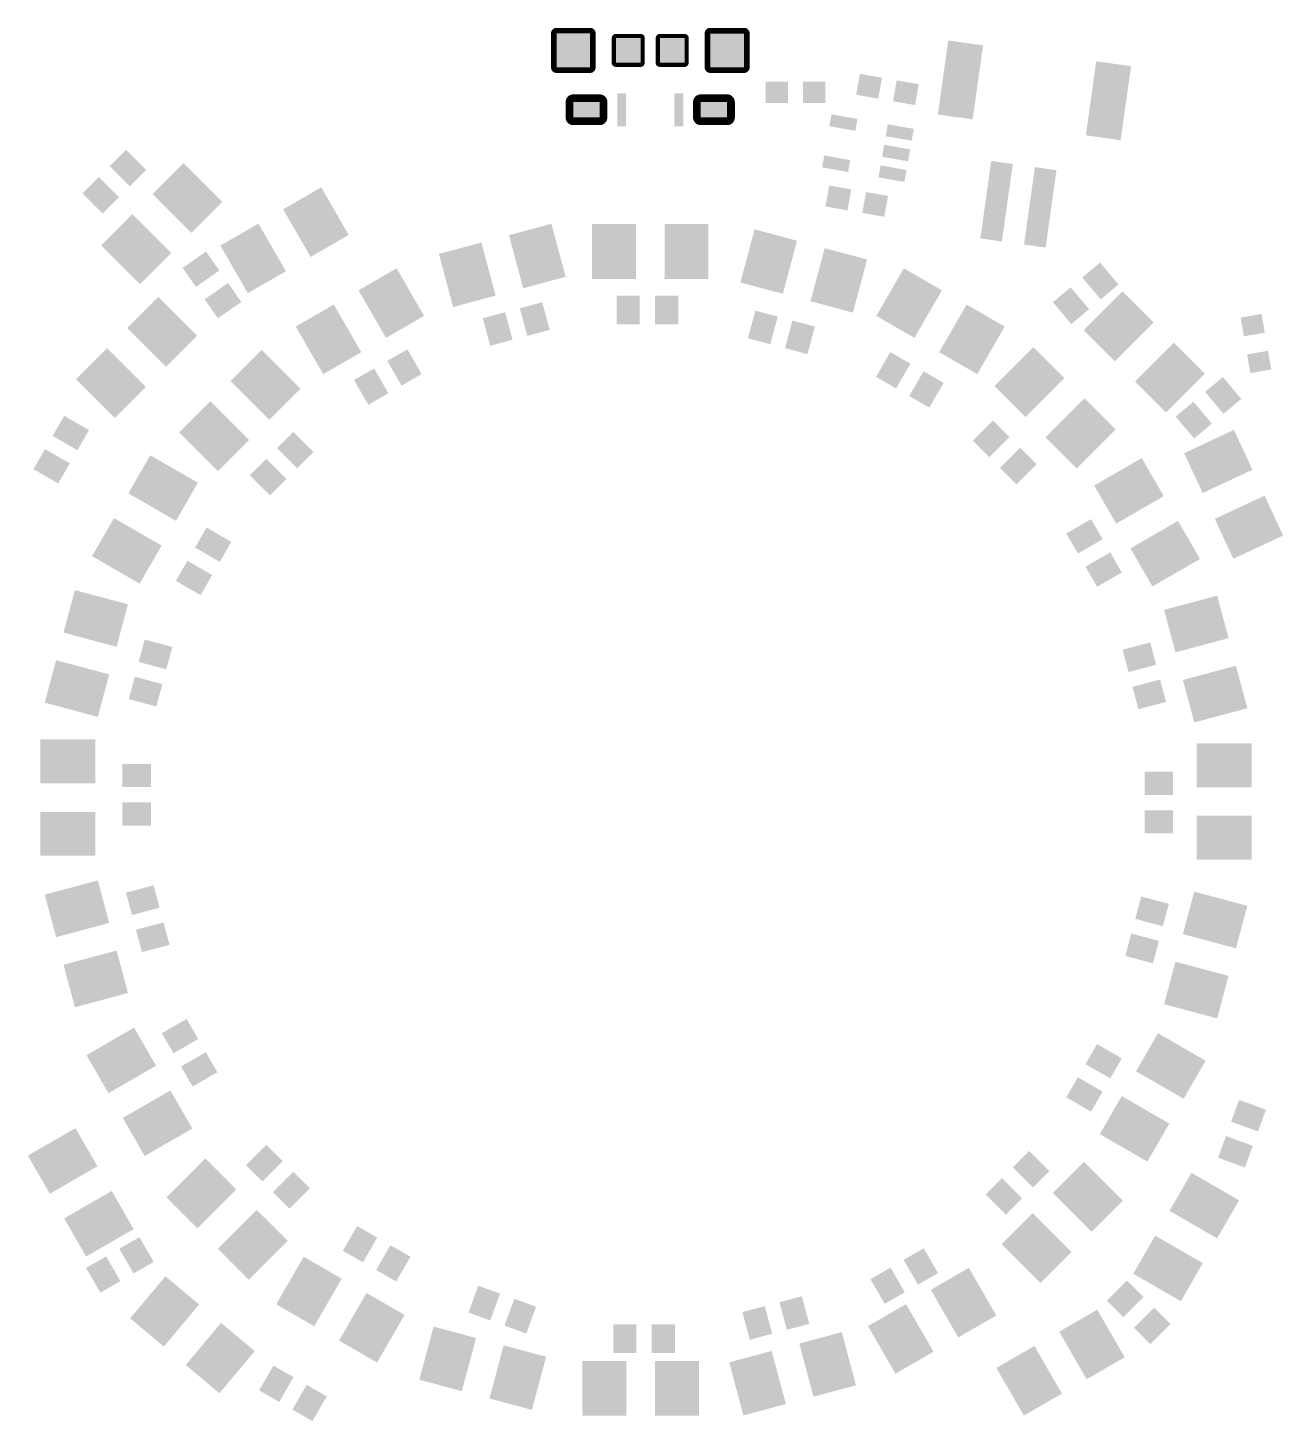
# Model space of a CAD drawing. Extents: x 2 to 59.1, y 1.8 to 65.2.
import ezdxf

# ---------------------------------------------------------------- set-up
doc = ezdxf.new("R2010")
doc.units = 0
doc.layers.add('31', color=253, linetype='CONTINUOUS')

# ---------------------------------------------------------------- blocks, each defined once
blk = doc.blocks.new('RECT')
blk.add_solid([(-0.5, -0.5), (0.5, -0.5), (-0.5, 0.5), (0.5, 0.5)])
blk = doc.blocks.new('RECT328000X328000R25')
at = {"const_width": 0.2563}
blk.add_lwpolyline([(0.8969, -0.7688), (0.8969, 0.7688, 0.4142), (0.7688, 0.8969), (-0.7688, 0.8969, 0.4142), (-0.8969, 0.7688), (-0.8969, -0.7688, 0.4142), (-0.7688, -0.8969), (0.7688, -0.8969, 0.4142)], format="xyb", close=True, dxfattribs=at)
blk.add_solid([(-0.7942, -0.7942), (0.7942, -0.7942), (-0.7942, 0.7942), (0.7942, 0.7942)])
blk = doc.blocks.new('RECT325120X328000R25')
at = {"const_width": 0.254}
blk.add_lwpolyline([(0.889, -0.771), (0.889, 0.771, 0.4142), (0.762, 0.898), (-0.762, 0.898, 0.4142), (-0.889, 0.771), (-0.889, -0.771, 0.4142), (-0.762, -0.898), (0.762, -0.898, 0.4142)], format="xyb", close=True, dxfattribs=at)
blk.add_solid([(-0.7874, -0.7964), (0.7874, -0.7964), (-0.7874, 0.7964), (0.7874, 0.7964)])
blk = doc.blocks.new('RECT304000X224000R50')
at = {"const_width": 0.35}
blk.add_lwpolyline([(0.775, -0.35), (0.775, 0.35, 0.4142), (0.6, 0.525), (-0.6, 0.525, 0.4142), (-0.775, 0.35), (-0.775, -0.35, 0.4142), (-0.6, -0.525), (0.6, -0.525, 0.4142)], format="xyb", close=True, dxfattribs=at)
blk.add_solid([(-0.6254, -0.3754), (0.6254, -0.3754), (-0.6254, 0.3754), (0.6254, 0.3754)])
blk = doc.blocks.new('RECT240000X240000R25')
at = {"const_width": 0.1875}
blk.add_lwpolyline([(0.6562, -0.5625), (0.6562, 0.5625, 0.4142), (0.5625, 0.6562), (-0.5625, 0.6562, 0.4142), (-0.6562, 0.5625), (-0.6562, -0.5625, 0.4142), (-0.5625, -0.6562), (0.5625, -0.6562, 0.4142)], format="xyb", close=True, dxfattribs=at)
blk.add_solid([(-0.5879, -0.5879), (0.5879, -0.5879), (-0.5879, 0.5879), (0.5879, 0.5879)])

msp = doc.modelspace()

# ---------------------------------------------------------------- block references
at = {"layer": '31', "rotation": 180}
for name, p in [('RECT325120X328000R25', (26.853, 64.135)), ('RECT240000X240000R25', (29.353, 64.135)), ('RECT240000X240000R25', (31.353, 64.135)), ('RECT328000X328000R25', (33.853, 64.135)), ('RECT304000X224000R50', (27.453, 61.435)), ('RECT304000X224000R50', (33.253, 61.435))]:
    msp.add_blockref(name, p, dxfattribs=at)
at = {"layer": '31'}
for p, xscale, yscale, rotation in [((44.4668, 62.7916), 3.4, 1.6, 82), ((51.2007, 61.8452), 3.4, 1.6, 82), ((40.3109, 62.5046), 1.016, 0.9652, 350), ((41.9851, 62.2094), 1.016, 0.9652, 350), ((29.053, 61.4342), 1.5, 0.4, 270), ((31.653, 61.4342), 1.5, 0.4, 270), ((39.1436, 60.8513), 0.55, 1.2, 80), ((41.7043, 60.3998), 0.55, 1.2, 80), ((6.5863, 58.7833), 1.054, 1.3, 225), ((41.5393, 59.4642), 0.55, 1.2, 80), ((9.2947, 57.4277), 2.5, 2, 315), ((38.8137, 58.9802), 0.55, 1.2, 80), ((46.1118, 57.2752), 0.9906, 3.556, 352), ((5.3517, 57.5487), 1.054, 1.3, 225), ((41.3744, 58.5287), 0.55, 1.2, 80), ((48.0989, 56.9959), 0.9906, 3.556, 352), ((15.1449, 56.324), 2.5, 2, 300), ((38.9139, 57.4246), 1.016, 0.9652, 170), ((40.5881, 57.1294), 1.016, 0.9652, 170), ((6.9613, 55.0943), 2.5, 2, 135), ((12.2871, 54.674), 2.5, 2, 120), ((25.2158, 54.7831), 2.5, 2, 285), ((28.703, 54.991), 2.5, 2, 90), ((32.003, 54.991), 2.5, 2, 270), ((35.7442, 54.5291), 2.5, 2, 75), ((22.0282, 53.9289), 2.5, 2, 105), ((38.9318, 53.6749), 2.5, 2, 255), ((9.9133, 54.1821), 1.054, 1.3, 305), ((18.5739, 52.641), 2.5, 2, 300), ((42.1321, 52.641), 2.5, 2, 60), ((50.8338, 53.6472), 1.054, 1.3, 220), ((10.9147, 52.7519), 1.054, 1.3, 305), ((49.4962, 52.5248), 1.054, 1.3, 220), ((8.1517, 51.3317), 2.5, 2, 315), ((25.1003, 51.9149), 1.054, 1.3, 195), ((29.353, 52.324), 1.054, 1.3, 180), ((31.099, 52.324), 1.054, 1.3, 180), ((51.6653, 51.5857), 2.5, 2, 45), ((15.7161, 50.991), 2.5, 2, 120), ((23.4137, 51.4631), 1.054, 1.3, 195), ((35.4787, 51.5339), 1.054, 1.3, 165), ((44.9899, 50.991), 2.5, 2, 240), ((57.7644, 51.6371), 0.8636, 0.9652, 100), ((37.1653, 51.0821), 1.054, 1.3, 165), ((53.9987, 49.2523), 2.5, 2, 225), ((5.8183, 48.9983), 2.5, 2, 135), ((12.8507, 48.9187), 2.5, 2, 315), ((19.171, 49.7125), 1.054, 1.3, 210), ((41.408, 49.5855), 1.054, 1.3, 150), ((47.6013, 49.0457), 2.5, 2, 45), ((58.0596, 49.9629), 0.8636, 0.9652, 100), ((17.659, 48.8395), 1.054, 1.3, 210), ((42.92, 48.7125), 1.054, 1.3, 150), ((56.4218, 48.4402), 1.054, 1.3, 220), ((10.5173, 46.5853), 2.5, 2, 135), ((49.9347, 46.7123), 2.5, 2, 225), ((55.0842, 47.3178), 1.054, 1.3, 220), ((3.9925, 46.73), 1.054, 1.3, 60), ((45.8647, 46.4643), 1.054, 1.3, 135), ((14.2063, 45.9563), 1.054, 1.3, 225), ((56.1987, 45.4374), 2.5, 2, 25), ((3.1195, 45.218), 1.054, 1.3, 60), ((8.191, 44.2279), 2.5, 2, 330), ((47.0993, 45.2297), 1.054, 1.3, 135), ((12.9717, 44.7217), 1.054, 1.3, 225), ((52.134, 44.1009), 2.5, 2, 30), ((57.5933, 42.4466), 2.5, 2, 205), ((6.541, 41.3701), 2.5, 2, 150), ((50.1095, 42.031), 1.054, 1.3, 120), ((53.784, 41.2431), 2.5, 2, 210), ((10.4695, 41.65), 1.054, 1.3, 240), ((50.9825, 40.519), 1.054, 1.3, 120), ((9.5965, 40.138), 1.054, 1.3, 240), ((5.1261, 38.2968), 2.5, 2, 345), ((55.1989, 38.0428), 2.5, 2, 15), ((7.8459, 36.6573), 1.054, 1.3, 255), ((52.6061, 36.5303), 1.054, 1.3, 105), ((4.2719, 35.1092), 2.5, 2, 165), ((56.0531, 34.8552), 2.5, 2, 195), ((7.3941, 34.9707), 1.054, 1.3, 255), ((53.0579, 34.8437), 1.054, 1.3, 105), ((6.985, 31.1498), 1.054, 1.3, 270), ((53.4924, 30.7942), 1.054, 1.3, 90), ((6.985, 29.4038), 1.054, 1.3, 270), ((3.8608, 28.4998), 2.5, 2, 180), ((53.4924, 29.0482), 1.054, 1.3, 90), ((56.4642, 28.322), 2.5, 2, 180), ((4.2719, 25.0888), 2.5, 2, 15), ((7.2671, 25.4813), 1.054, 1.3, 285), ((53.1849, 24.9733), 1.054, 1.3, 75), ((56.0531, 24.5808), 2.5, 2, 345), ((7.7189, 23.7947), 1.054, 1.3, 285), ((52.7331, 23.2867), 1.054, 1.3, 75), ((5.1261, 21.9012), 2.5, 2, 195), ((55.1989, 21.3932), 2.5, 2, 165), ((6.287, 18.1929), 2.5, 2, 30), ((8.9615, 19.298), 1.054, 1.3, 300), ((54.038, 17.9389), 2.5, 2, 330), ((9.8345, 17.786), 1.054, 1.3, 300), ((50.9825, 18.155), 1.054, 1.3, 60), ((50.1095, 16.643), 1.054, 1.3, 60), ((7.937, 15.3351), 2.5, 2, 210), ((52.388, 15.0811), 2.5, 2, 150), ((57.5756, 15.6794), 1.054, 1.3, 250), ((3.62, 13.6209), 2.5, 2, 30), ((56.9784, 14.0386), 1.054, 1.3, 250), ((12.7939, 13.5205), 1.054, 1.3, 315), ((47.6835, 13.2411), 1.054, 1.3, 45), ((9.9331, 12.1395), 2.5, 2, 45), ((50.2649, 11.9871), 2.5, 2, 315), ((14.0285, 12.2859), 1.054, 1.3, 315), ((46.4489, 12.0065), 1.054, 1.3, 45), ((55.562, 11.5889), 2.5, 2, 330), ((5.27, 10.7631), 2.5, 2, 210), ((12.2665, 9.8061), 2.5, 2, 225), ((47.9315, 9.6537), 2.5, 2, 135), ((6.979, 9.3265), 1.054, 1.3, 30), ((17.151, 9.8345), 1.054, 1.3, 330), ((53.912, 8.7311), 2.5, 2, 150), ((18.663, 8.9615), 1.054, 1.3, 330), ((42.666, 8.8185), 1.054, 1.3, 30), ((5.467, 8.4535), 1.054, 1.3, 30), ((14.8271, 7.683), 2.5, 2, 60), ((8.261, 6.7756), 2.5, 2, 50), ((41.154, 7.9455), 1.054, 1.3, 30), ((44.6089, 7.175), 2.5, 2, 300), ((17.6849, 6.033), 2.5, 2, 240), ((22.8016, 7.1566), 1.054, 1.3, 340), ((51.9607, 7.3483), 1.054, 1.3, 135), ((24.4424, 6.5594), 1.054, 1.3, 340), ((35.2247, 6.2511), 1.054, 1.3, 15), ((36.9113, 6.7029), 1.054, 1.3, 15), ((41.7511, 5.525), 2.5, 2, 120), ((50.4509, 5.27), 2.5, 2, 300), ((53.1953, 6.1137), 1.054, 1.3, 135), ((10.789, 4.6544), 2.5, 2, 230), ((21.1392, 4.6181), 2.5, 2, 75), ((38.4238, 4.3641), 2.5, 2, 285), ((24.3268, 3.7639), 2.5, 2, 255), ((47.5931, 3.62), 2.5, 2, 120), ((28.2712, 3.2766), 2.5, 2, 90), ((31.5712, 3.2766), 2.5, 2, 270), ((35.2362, 3.5099), 2.5, 2, 105), ((13.341, 3.4845), 1.054, 1.3, 150), ((14.853, 2.6115), 1.054, 1.3, 150)]:
    msp.add_blockref('RECT', p, dxfattribs=dict(at, xscale=xscale, yscale=yscale, rotation=rotation))
for p, xscale, yscale in [((36.107, 62.23), 1.016, 0.9652), ((37.807, 62.23), 1.016, 0.9652), ((3.8608, 31.7998), 2.5, 2), ((56.4642, 31.622), 2.5, 2), ((29.2006, 5.5372), 1.054, 1.3), ((30.9466, 5.5372), 1.054, 1.3)]:
    msp.add_blockref('RECT', p, dxfattribs=dict(at, xscale=xscale, yscale=yscale))

doc.saveas('drawing.dxf')
